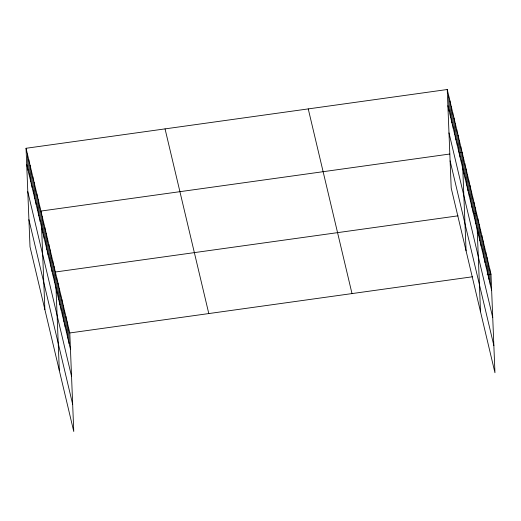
<?xml version="1.0" encoding="UTF-8"?>
<svg xmlns="http://www.w3.org/2000/svg" width="521" height="521" viewBox="0 0 521 521"><rect width="100%" height="100%" fill="white"/><g stroke="black" fill="none" stroke-linecap="round" stroke-linejoin="round"><path stroke-width="0.78" d="M26.05 148.277L69.801 332.958L73.761 431.486L30.01 246.804L26.05 148.277L447.239 89.514L490.99 274.196L494.95 372.723L451.199 188.042L447.239 89.514M449.76 154.027L40.925 211.07L44.884 309.598M459.027 152.738L462.114 152.301L466.074 250.835M458.024 215.837L55.363 272.014L59.322 370.542M473.465 213.682L476.552 213.245L480.512 311.779M69.801 332.958L472.462 276.781M487.128 274.73L490.99 274.196M447.891 105.717L491.642 290.392M448.985 132.881L492.736 317.563M450.105 160.872L493.856 345.553M308.25 108.909L352.001 293.584M165.046 128.882L208.797 313.564M26.701 164.48L70.452 349.161M27.789 191.65L71.54 376.325M28.915 219.641L72.666 404.316M489.681 268.654L490.333 284.85M488.366 263.112L489.017 279.315M487.057 257.569L487.708 273.772M485.741 252.034L486.393 268.23M484.432 246.492L485.084 262.695M483.117 240.949L483.768 257.153M481.808 235.407L482.453 251.61M480.492 229.872L481.143 246.068M479.177 224.33L479.828 240.533M477.868 218.787L478.519 234.991M475.243 207.71L475.894 223.906M473.928 202.168L474.579 218.371M472.619 196.625L473.27 212.829M471.303 191.09L471.954 207.286M469.994 185.548L470.645 201.744M468.679 180.005L469.33 196.209M467.37 174.463L468.021 190.666M466.054 168.928L466.705 185.124M464.745 163.386L465.39 179.589M463.43 157.843L464.081 174.047M460.766 146.596L461.417 162.799M459.411 140.885L460.063 157.088M458.063 135.18L458.708 151.383M456.709 129.469L457.36 145.672M455.354 123.764L456.005 139.967M454.006 118.052L454.657 134.255M452.651 112.347L453.303 128.55M451.297 106.636L451.948 122.839M449.949 100.931L450.6 117.134M448.594 95.219L449.245 111.422M68.485 327.416L69.137 343.619M67.176 321.874L67.828 338.077M65.861 316.338L66.512 332.535M64.552 310.796L65.203 326.999M63.236 305.254L63.888 321.457M61.927 299.712L62.579 315.915M60.612 294.176L61.263 310.373M59.303 288.634L59.954 304.837M57.987 283.092L58.639 299.295M56.678 277.556L57.323 293.753M54.047 266.472L54.698 282.675M52.738 260.93L53.389 277.133M51.423 255.394L52.074 271.591M50.114 249.852L50.765 266.055M48.798 244.31L49.449 260.513M47.489 238.768L48.14 254.971M46.174 233.232L46.825 249.429M44.865 227.69L45.516 243.893M43.549 222.148L44.2 238.351M42.24 216.612L42.891 232.809M39.57 205.359L40.221 221.562M38.222 199.654L38.873 215.85M36.867 193.942L37.519 210.145M35.519 188.237L36.164 204.434M34.165 182.526L34.816 198.729M32.81 176.821L33.461 193.017M31.462 171.109L32.107 187.313M30.107 165.404L30.759 181.601M28.753 159.693L29.404 175.896M27.405 153.988L28.056 170.185"/></g></svg>
